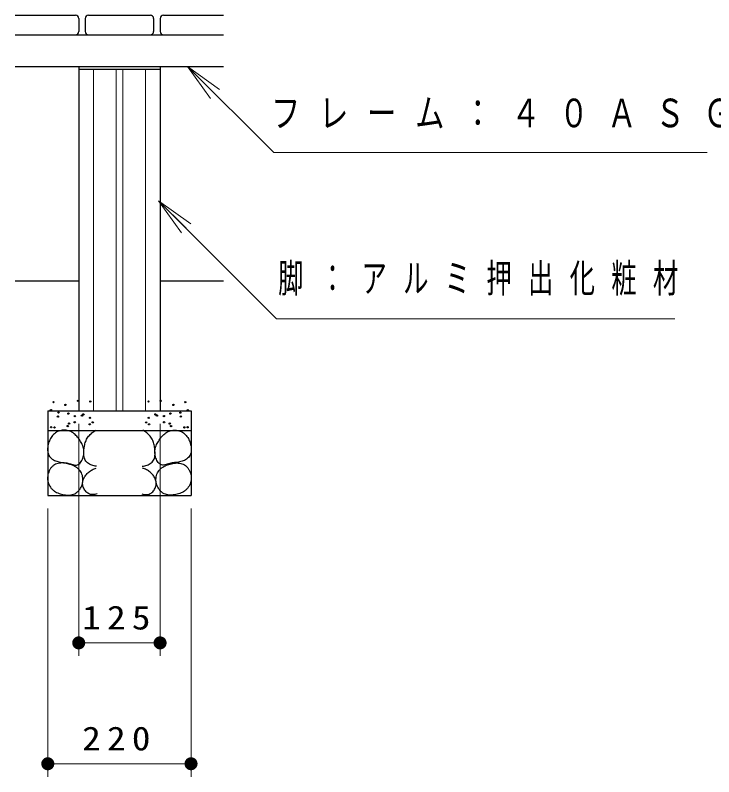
# Model space of a CAD drawing. Units: millimetres on the paper, scale 1:20. Extents: x -365 to 0, y -26 to 257.
# Drawn here: x -175.8 to -122.2, y 48.9 to 107.4 of the extents above; entities that cross this region are included whole.
import ezdxf

# ---------------------------------------------------------------- set-up
doc = ezdxf.new("R2010")
doc.units = ezdxf.units.MM
doc.layers.add('LY_1', color=7, linetype='Continuous', lineweight=25)
doc.styles.add('ＭＳ ゴシック', font='')
doc.styles.get('ＭＳ ゴシック').set_extended_font_data('MS Gothic')

# ---------------------------------------------------------------- blocks, each defined once
blk = doc.blocks.new('filled_dot')
at = {"color": 0, "linetype": 'Continuous', "lineweight": -2, "const_width": 1.25}
blk.add_lwpolyline([(-0.625, 0, 1), (0.625, 0, 1)], format="xyb", close=True, dxfattribs=at)

msp = doc.modelspace()

# ---------------------------------------------------------------- linework, layer by layer
at = {"layer": 'LY_1'}
for p, q in [((-175.811, 107.382), (-171.186, 107.382)), ((-170.936, 107.132), (-170.936, 106.132)), ((-170.436, 107.132), (-170.436, 106.132)), ((-170.186, 107.382), (-165.436, 107.382)), ((-165.186, 107.132), (-165.186, 106.132)), ((-164.686, 107.132), (-164.686, 106.132)), ((-164.436, 107.382), (-159.811, 107.382)), ((-175.811, 105.882), (-159.811, 105.882)), ((-175.811, 103.452), (-159.811, 103.452)), ((-170.936, 103.452), (-170.936, 76.977)), ((-170.936, 103.227), (-164.686, 103.227)), ((-164.686, 103.452), (-164.686, 76.977)), ((-175.811, 86.977), (-170.936, 86.977)), ((-164.686, 86.977), (-159.811, 86.977)), ((-173.311, 76.977), (-162.311, 76.977)), ((-173.311, 76.977), (-173.311, 70.477)), ((-162.311, 76.977), (-162.311, 70.477)), ((-173.311, 75.477), (-162.311, 75.477)), ((-173.311, 75.477), (-162.311, 75.477)), ((-173.311, 70.477), (-162.311, 70.477))]:
    msp.add_line(p, q, dxfattribs=at)
at = {"layer": 'LY_1', "lineweight": 13}
for p, q in [((-169.811, 103.227), (-169.811, 76.977)), ((-168.061, 103.227), (-168.061, 76.977)), ((-167.561, 103.227), (-167.561, 76.977)), ((-165.811, 103.227), (-165.811, 76.977)), ((-160.825, 100.977), (-162.593, 103.452)), ((-162.593, 103.452), (-160.118, 101.684)), ((-162.593, 103.452), (-160.471, 101.33)), ((-163.044, 90.652), (-164.811, 93.126)), ((-164.811, 93.126), (-162.336, 91.359)), ((-164.811, 93.126), (-162.69, 91.005)), ((-170.936, 75.977), (-170.936, 58.144)), ((-164.686, 75.977), (-164.686, 58.144)), ((-173.311, 69.477), (-173.311, 48.854)), ((-162.311, 69.477), (-162.311, 48.854)), ((-164.686, 59.144), (-170.936, 59.144)), ((-162.311, 49.854), (-173.311, 49.854))]:
    msp.add_line(p, q, dxfattribs=at)
for points in [[(-162.593, 103.452), (-155.962, 96.821), (-122.667, 96.821)], [(-164.811, 93.126), (-155.74, 84.055), (-125.167, 84.055)]]:
    msp.add_lwpolyline(points, dxfattribs=at)
at = {"layer": 'LY_1'}
for centre in [(-172.87, 77.647), (-171.961, 77.432), (-170.986, 77.746), (-170.045, 77.697), (-165.578, 77.697), (-164.636, 77.746), (-163.661, 77.432), (-162.753, 77.647), (-173.068, 77.036), (-172.49, 76.838), (-171.725, 76.766), (-170.573, 76.705), (-165.049, 76.705), (-163.898, 76.766), (-163.133, 76.838), (-162.555, 77.036), (-172.532, 76.533), (-171.24, 76.098), (-171.234, 76.573), (-170.691, 76.609), (-170.062, 76.439), (-169.863, 76.094), (-165.759, 76.094), (-165.56, 76.439), (-164.932, 76.609), (-164.388, 76.573), (-164.382, 76.098), (-163.091, 76.533), (-173.051, 75.714), (-172.798, 75.706), (-171.777, 75.811), (-171.68, 75.995), (-170.089, 75.941), (-165.534, 75.941), (-163.942, 75.995), (-163.845, 75.811), (-162.825, 75.706), (-162.571, 75.714)]:
    msp.add_circle(centre, 0.05, dxfattribs=at)
for centre, start, end in [((-171.186, 107.132), 0, 89.99998), ((-170.186, 107.132), 89.99998, 179.99996), ((-165.436, 107.132), 0, 89.99998), ((-164.436, 107.132), 89.99998, 179.99996), ((-171.186, 106.132), 270.00002, 0), ((-170.186, 106.132), 179.99998, 270.00003), ((-165.436, 106.132), 270.00002, 0), ((-164.436, 106.132), 179.99998, 270.00003)]:
    msp.add_arc(centre, 0.25, start, end, dxfattribs=at)
for points, knots in [([(-172.149, 73.007), (-172.213, 73.014), (-172.277, 73.021), (-172.34, 73.032), (-172.404, 73.043), (-172.467, 73.057), (-172.529, 73.074), (-172.59, 73.091), (-172.652, 73.111), (-172.711, 73.135), (-172.771, 73.159), (-172.83, 73.186), (-172.885, 73.219), (-172.941, 73.251), (-172.995, 73.287), (-173.044, 73.328), (-173.092, 73.37), (-173.138, 73.417), (-173.175, 73.469), (-173.212, 73.521), (-173.243, 73.579), (-173.266, 73.639), (-173.29, 73.698), (-173.306, 73.762), (-173.317, 73.825), (-173.328, 73.888), (-173.332, 73.953), (-173.332, 74.017), (-173.333, 74.081), (-173.328, 74.145), (-173.32, 74.209), (-173.312, 74.273), (-173.299, 74.336), (-173.284, 74.399), (-173.268, 74.461), (-173.249, 74.523), (-173.227, 74.583), (-173.205, 74.643), (-173.179, 74.703), (-173.15, 74.76), (-173.122, 74.817), (-173.089, 74.873), (-173.054, 74.927), (-173.019, 74.981), (-172.98, 75.033), (-172.938, 75.081), (-172.896, 75.13), (-172.851, 75.176), (-172.802, 75.218), (-172.754, 75.26), (-172.702, 75.299), (-172.647, 75.333), (-172.593, 75.366), (-172.535, 75.396), (-172.476, 75.42), (-172.416, 75.443), (-172.353, 75.462), (-172.291, 75.474), (-172.228, 75.487), (-172.163, 75.494), (-172.099, 75.496), (-172.035, 75.498), (-171.97, 75.495), (-171.907, 75.487), (-171.843, 75.479), (-171.779, 75.465), (-171.718, 75.447), (-171.657, 75.429), (-171.596, 75.405), (-171.538, 75.377), (-171.481, 75.349), (-171.425, 75.315), (-171.372, 75.279), (-171.32, 75.243), (-171.269, 75.202), (-171.221, 75.159), (-171.174, 75.116), (-171.128, 75.07), (-171.085, 75.023), (-171.042, 74.975), (-171.001, 74.925), (-170.963, 74.874), (-170.924, 74.822), (-170.887, 74.769), (-170.852, 74.715), (-170.817, 74.661), (-170.784, 74.606), (-170.753, 74.55), (-170.722, 74.494), (-170.691, 74.437), (-170.665, 74.378), (-170.639, 74.32), (-170.615, 74.259), (-170.596, 74.198), (-170.577, 74.137), (-170.561, 74.074), (-170.551, 74.011), (-170.541, 73.947), (-170.536, 73.883), (-170.536, 73.819), (-170.535, 73.754), (-170.541, 73.69), (-170.549, 73.626), (-170.558, 73.563), (-170.572, 73.499), (-170.589, 73.437), (-170.606, 73.376), (-170.626, 73.314), (-170.651, 73.255), (-170.676, 73.196), (-170.705, 73.137), (-170.739, 73.083), (-170.774, 73.03), (-170.812, 72.975), (-170.859, 72.933), (-170.905, 72.89), (-170.96, 72.848), (-171.018, 72.827), (-171.077, 72.806), (-171.146, 72.803), (-171.208, 72.807), (-171.271, 72.811), (-171.334, 72.835), (-171.396, 72.852), (-171.457, 72.87), (-171.517, 72.895), (-171.579, 72.913), (-171.641, 72.931), (-171.703, 72.947), (-171.766, 72.959), (-171.829, 72.971), (-171.893, 72.978), (-171.957, 72.986), (-172.021, 72.994), (-172.085, 73.001), (-172.149, 73.007)], [0, 0, 0, 0, 1, 1, 1, 2, 2, 2, 3, 3, 3, 4, 4, 4, 5, 5, 5, 6, 6, 6, 7, 7, 7, 8, 8, 8, 9, 9, 9, 10, 10, 10, 11, 11, 11, 12, 12, 12, 13, 13, 13, 14, 14, 14, 15, 15, 15, 16, 16, 16, 17, 17, 17, 18, 18, 18, 19, 19, 19, 20, 20, 20, 21, 21, 21, 22, 22, 22, 23, 23, 23, 24, 24, 24, 25, 25, 25, 26, 26, 26, 27, 27, 27, 28, 28, 28, 29, 29, 29, 30, 30, 30, 31, 31, 31, 32, 32, 32, 33, 33, 33, 34, 34, 34, 35, 35, 35, 36, 36, 36, 37, 37, 37, 38, 38, 38, 39, 39, 39, 40, 40, 40, 41, 41, 41, 42, 42, 42, 43, 43, 43, 44, 44, 44, 45, 45, 45, 45]), ([(-169.572, 72.725), (-169.633, 72.733), (-169.694, 72.741), (-169.754, 72.754), (-169.814, 72.767), (-169.873, 72.782), (-169.931, 72.802), (-169.989, 72.822), (-170.047, 72.845), (-170.101, 72.873), (-170.155, 72.901), (-170.209, 72.933), (-170.256, 72.972), (-170.303, 73.01), (-170.347, 73.055), (-170.383, 73.104), (-170.419, 73.153), (-170.448, 73.209), (-170.471, 73.266), (-170.494, 73.322), (-170.51, 73.382), (-170.522, 73.442), (-170.535, 73.502), (-170.541, 73.563), (-170.546, 73.624), (-170.55, 73.686), (-170.55, 73.747), (-170.549, 73.808), (-170.547, 73.87), (-170.542, 73.931), (-170.536, 73.992), (-170.53, 74.053), (-170.522, 74.114), (-170.512, 74.175), (-170.502, 74.235), (-170.491, 74.296), (-170.477, 74.355), (-170.463, 74.415), (-170.448, 74.475), (-170.429, 74.533), (-170.411, 74.591), (-170.39, 74.649), (-170.365, 74.706), (-170.341, 74.762), (-170.313, 74.817), (-170.282, 74.87), (-170.251, 74.923), (-170.217, 74.974), (-170.179, 75.022), (-170.142, 75.071), (-170.101, 75.117), (-170.057, 75.16), (-170.014, 75.203), (-169.968, 75.244), (-169.92, 75.283), (-169.872, 75.321), (-169.822, 75.357), (-169.771, 75.391), (-169.72, 75.424), (-169.666, 75.454), (-169.612, 75.483)], [0, 0, 0, 0, 1, 1, 1, 2, 2, 2, 3, 3, 3, 4, 4, 4, 5, 5, 5, 6, 6, 6, 7, 7, 7, 8, 8, 8, 9, 9, 9, 10, 10, 10, 11, 11, 11, 12, 12, 12, 13, 13, 13, 14, 14, 14, 15, 15, 15, 16, 16, 16, 17, 17, 17, 18, 18, 18, 19, 19, 19, 20, 20, 20, 20]), ([(-166.051, 72.725), (-165.99, 72.733), (-165.929, 72.741), (-165.869, 72.754), (-165.809, 72.767), (-165.749, 72.782), (-165.691, 72.802), (-165.633, 72.822), (-165.576, 72.845), (-165.521, 72.873), (-165.467, 72.901), (-165.413, 72.933), (-165.366, 72.972), (-165.319, 73.01), (-165.275, 73.055), (-165.239, 73.104), (-165.204, 73.153), (-165.175, 73.209), (-165.152, 73.266), (-165.129, 73.322), (-165.113, 73.382), (-165.1, 73.442), (-165.088, 73.502), (-165.081, 73.563), (-165.077, 73.624), (-165.072, 73.686), (-165.072, 73.747), (-165.074, 73.808), (-165.075, 73.87), (-165.08, 73.931), (-165.086, 73.992), (-165.092, 74.053), (-165.101, 74.114), (-165.11, 74.175), (-165.12, 74.235), (-165.132, 74.296), (-165.145, 74.355), (-165.159, 74.415), (-165.175, 74.475), (-165.193, 74.533), (-165.212, 74.591), (-165.233, 74.649), (-165.257, 74.706), (-165.282, 74.762), (-165.309, 74.817), (-165.34, 74.87), (-165.371, 74.923), (-165.406, 74.974), (-165.443, 75.022), (-165.481, 75.071), (-165.522, 75.117), (-165.565, 75.16), (-165.608, 75.203), (-165.655, 75.244), (-165.702, 75.283), (-165.75, 75.321), (-165.8, 75.357), (-165.851, 75.391), (-165.903, 75.424), (-165.957, 75.454), (-166.01, 75.483)], [0, 0, 0, 0, 1, 1, 1, 2, 2, 2, 3, 3, 3, 4, 4, 4, 5, 5, 5, 6, 6, 6, 7, 7, 7, 8, 8, 8, 9, 9, 9, 10, 10, 10, 11, 11, 11, 12, 12, 12, 13, 13, 13, 14, 14, 14, 15, 15, 15, 16, 16, 16, 17, 17, 17, 18, 18, 18, 19, 19, 19, 20, 20, 20, 20]), ([(-163.474, 73.007), (-163.41, 73.014), (-163.345, 73.021), (-163.282, 73.032), (-163.219, 73.043), (-163.156, 73.057), (-163.094, 73.074), (-163.032, 73.091), (-162.971, 73.111), (-162.911, 73.135), (-162.852, 73.159), (-162.793, 73.186), (-162.737, 73.219), (-162.682, 73.251), (-162.627, 73.287), (-162.579, 73.328), (-162.531, 73.37), (-162.485, 73.417), (-162.448, 73.469), (-162.41, 73.521), (-162.38, 73.579), (-162.356, 73.639), (-162.333, 73.698), (-162.317, 73.762), (-162.306, 73.825), (-162.295, 73.888), (-162.291, 73.953), (-162.29, 74.017), (-162.29, 74.081), (-162.295, 74.145), (-162.303, 74.209), (-162.311, 74.273), (-162.323, 74.336), (-162.339, 74.399), (-162.354, 74.461), (-162.373, 74.523), (-162.396, 74.583), (-162.418, 74.643), (-162.443, 74.703), (-162.472, 74.76), (-162.501, 74.817), (-162.533, 74.873), (-162.568, 74.927), (-162.604, 74.981), (-162.643, 75.033), (-162.684, 75.081), (-162.726, 75.13), (-162.772, 75.176), (-162.82, 75.218), (-162.869, 75.26), (-162.921, 75.299), (-162.975, 75.333), (-163.03, 75.366), (-163.088, 75.396), (-163.147, 75.42), (-163.206, 75.443), (-163.269, 75.462), (-163.332, 75.474), (-163.395, 75.487), (-163.459, 75.494), (-163.523, 75.496), (-163.587, 75.498), (-163.652, 75.495), (-163.716, 75.487), (-163.779, 75.479), (-163.843, 75.465), (-163.905, 75.447), (-163.966, 75.429), (-164.026, 75.405), (-164.084, 75.377), (-164.142, 75.349), (-164.197, 75.315), (-164.25, 75.279), (-164.303, 75.243), (-164.353, 75.202), (-164.401, 75.159), (-164.449, 75.116), (-164.494, 75.07), (-164.537, 75.023), (-164.58, 74.975), (-164.621, 74.925), (-164.66, 74.874), (-164.699, 74.822), (-164.735, 74.769), (-164.77, 74.715), (-164.805, 74.661), (-164.839, 74.606), (-164.87, 74.55), (-164.901, 74.494), (-164.931, 74.437), (-164.957, 74.378), (-164.983, 74.32), (-165.008, 74.259), (-165.027, 74.198), (-165.046, 74.137), (-165.061, 74.074), (-165.071, 74.011), (-165.081, 73.947), (-165.087, 73.883), (-165.087, 73.819), (-165.087, 73.754), (-165.082, 73.69), (-165.073, 73.626), (-165.064, 73.563), (-165.051, 73.499), (-165.034, 73.437), (-165.017, 73.376), (-164.996, 73.314), (-164.971, 73.255), (-164.946, 73.196), (-164.918, 73.137), (-164.883, 73.083), (-164.849, 73.03), (-164.81, 72.975), (-164.764, 72.933), (-164.717, 72.89), (-164.662, 72.848), (-164.604, 72.827), (-164.546, 72.806), (-164.477, 72.803), (-164.414, 72.807), (-164.351, 72.811), (-164.289, 72.835), (-164.227, 72.852), (-164.165, 72.87), (-164.105, 72.895), (-164.044, 72.913), (-163.982, 72.931), (-163.919, 72.947), (-163.856, 72.959), (-163.793, 72.971), (-163.729, 72.978), (-163.665, 72.986), (-163.602, 72.994), (-163.538, 73.001), (-163.474, 73.007)], [0, 0, 0, 0, 1, 1, 1, 2, 2, 2, 3, 3, 3, 4, 4, 4, 5, 5, 5, 6, 6, 6, 7, 7, 7, 8, 8, 8, 9, 9, 9, 10, 10, 10, 11, 11, 11, 12, 12, 12, 13, 13, 13, 14, 14, 14, 15, 15, 15, 16, 16, 16, 17, 17, 17, 18, 18, 18, 19, 19, 19, 20, 20, 20, 21, 21, 21, 22, 22, 22, 23, 23, 23, 24, 24, 24, 25, 25, 25, 26, 26, 26, 27, 27, 27, 28, 28, 28, 29, 29, 29, 30, 30, 30, 31, 31, 31, 32, 32, 32, 33, 33, 33, 34, 34, 34, 35, 35, 35, 36, 36, 36, 37, 37, 37, 38, 38, 38, 39, 39, 39, 40, 40, 40, 41, 41, 41, 42, 42, 42, 43, 43, 43, 44, 44, 44, 45, 45, 45, 45]), ([(-172.048, 70.531), (-172.116, 70.542), (-172.184, 70.553), (-172.25, 70.569), (-172.316, 70.586), (-172.382, 70.605), (-172.446, 70.629), (-172.51, 70.652), (-172.574, 70.679), (-172.635, 70.71), (-172.696, 70.741), (-172.755, 70.776), (-172.811, 70.815), (-172.867, 70.854), (-172.921, 70.898), (-172.97, 70.945), (-173.018, 70.993), (-173.064, 71.045), (-173.103, 71.101), (-173.143, 71.156), (-173.178, 71.216), (-173.207, 71.278), (-173.237, 71.339), (-173.261, 71.404), (-173.28, 71.469), (-173.299, 71.535), (-173.313, 71.603), (-173.321, 71.67), (-173.329, 71.738), (-173.332, 71.807), (-173.329, 71.875), (-173.326, 71.943), (-173.317, 72.012), (-173.302, 72.079), (-173.288, 72.145), (-173.268, 72.212), (-173.243, 72.275), (-173.218, 72.339), (-173.188, 72.401), (-173.154, 72.46), (-173.119, 72.518), (-173.079, 72.575), (-173.035, 72.627), (-172.991, 72.678), (-172.941, 72.728), (-172.888, 72.769), (-172.834, 72.811), (-172.775, 72.848), (-172.713, 72.877), (-172.652, 72.905), (-172.585, 72.926), (-172.519, 72.942), (-172.452, 72.957), (-172.383, 72.964), (-172.315, 72.968), (-172.247, 72.972), (-172.178, 72.969), (-172.11, 72.964), (-172.042, 72.959), (-171.974, 72.949), (-171.907, 72.937), (-171.839, 72.924), (-171.772, 72.909), (-171.706, 72.891), (-171.64, 72.873), (-171.575, 72.853), (-171.511, 72.83), (-171.446, 72.806), (-171.383, 72.781), (-171.321, 72.751), (-171.26, 72.721), (-171.199, 72.688), (-171.142, 72.651), (-171.085, 72.614), (-171.029, 72.573), (-170.978, 72.528), (-170.927, 72.482), (-170.879, 72.432), (-170.837, 72.378), (-170.796, 72.324), (-170.759, 72.265), (-170.729, 72.204), (-170.699, 72.143), (-170.676, 72.078), (-170.658, 72.012), (-170.641, 71.946), (-170.629, 71.878), (-170.622, 71.81), (-170.616, 71.742), (-170.615, 71.673), (-170.619, 71.605), (-170.624, 71.537), (-170.633, 71.468), (-170.648, 71.402), (-170.663, 71.335), (-170.683, 71.269), (-170.709, 71.206), (-170.734, 71.142), (-170.765, 71.08), (-170.801, 71.023), (-170.837, 70.965), (-170.879, 70.909), (-170.924, 70.858), (-170.97, 70.808), (-171.02, 70.76), (-171.074, 70.718), (-171.128, 70.677), (-171.186, 70.639), (-171.247, 70.608), (-171.308, 70.578), (-171.373, 70.553), (-171.438, 70.535), (-171.504, 70.516), (-171.572, 70.506), (-171.64, 70.5), (-171.708, 70.494), (-171.777, 70.495), (-171.845, 70.5), (-171.913, 70.505), (-171.981, 70.518), (-172.048, 70.531)], [0, 0, 0, 0, 1, 1, 1, 2, 2, 2, 3, 3, 3, 4, 4, 4, 5, 5, 5, 6, 6, 6, 7, 7, 7, 8, 8, 8, 9, 9, 9, 10, 10, 10, 11, 11, 11, 12, 12, 12, 13, 13, 13, 14, 14, 14, 15, 15, 15, 16, 16, 16, 17, 17, 17, 18, 18, 18, 19, 19, 19, 20, 20, 20, 21, 21, 21, 22, 22, 22, 23, 23, 23, 24, 24, 24, 25, 25, 25, 26, 26, 26, 27, 27, 27, 28, 28, 28, 29, 29, 29, 30, 30, 30, 31, 31, 31, 32, 32, 32, 33, 33, 33, 34, 34, 34, 35, 35, 35, 36, 36, 36, 37, 37, 37, 38, 38, 38, 39, 39, 39, 40, 40, 40, 40]), ([(-169.532, 70.591), (-169.585, 70.577), (-169.638, 70.562), (-169.692, 70.554), (-169.746, 70.545), (-169.801, 70.539), (-169.856, 70.539), (-169.91, 70.539), (-169.966, 70.544), (-170.019, 70.556), (-170.072, 70.568), (-170.125, 70.588), (-170.173, 70.613), (-170.222, 70.637), (-170.268, 70.67), (-170.309, 70.705), (-170.351, 70.74), (-170.389, 70.781), (-170.424, 70.823), (-170.458, 70.865), (-170.489, 70.912), (-170.516, 70.959), (-170.543, 71.007), (-170.566, 71.057), (-170.585, 71.109), (-170.603, 71.16), (-170.618, 71.214), (-170.628, 71.268), (-170.637, 71.321), (-170.641, 71.377), (-170.639, 71.432), (-170.637, 71.486), (-170.629, 71.541), (-170.617, 71.595), (-170.604, 71.648), (-170.586, 71.7), (-170.564, 71.75), (-170.543, 71.801), (-170.517, 71.85), (-170.488, 71.896), (-170.46, 71.943), (-170.428, 71.988), (-170.394, 72.031), (-170.36, 72.074), (-170.323, 72.116), (-170.285, 72.155), (-170.247, 72.194), (-170.207, 72.232), (-170.165, 72.267), (-170.123, 72.303), (-170.079, 72.336), (-170.034, 72.367), (-169.989, 72.398), (-169.942, 72.427), (-169.894, 72.454), (-169.846, 72.481), (-169.797, 72.505), (-169.746, 72.527), (-169.696, 72.548), (-169.644, 72.566), (-169.592, 72.584)], [0, 0, 0, 0, 1, 1, 1, 2, 2, 2, 3, 3, 3, 4, 4, 4, 5, 5, 5, 6, 6, 6, 7, 7, 7, 8, 8, 8, 9, 9, 9, 10, 10, 10, 11, 11, 11, 12, 12, 12, 13, 13, 13, 14, 14, 14, 15, 15, 15, 16, 16, 16, 17, 17, 17, 18, 18, 18, 19, 19, 19, 20, 20, 20, 20]), ([(-166.091, 70.591), (-166.038, 70.577), (-165.985, 70.562), (-165.931, 70.554), (-165.877, 70.545), (-165.821, 70.539), (-165.767, 70.539), (-165.712, 70.539), (-165.656, 70.544), (-165.603, 70.556), (-165.55, 70.568), (-165.497, 70.588), (-165.449, 70.613), (-165.401, 70.637), (-165.355, 70.67), (-165.313, 70.705), (-165.271, 70.74), (-165.233, 70.781), (-165.199, 70.823), (-165.164, 70.865), (-165.133, 70.912), (-165.106, 70.959), (-165.08, 71.007), (-165.056, 71.057), (-165.038, 71.109), (-165.019, 71.16), (-165.004, 71.214), (-164.995, 71.268), (-164.986, 71.321), (-164.982, 71.377), (-164.983, 71.432), (-164.985, 71.486), (-164.993, 71.541), (-165.006, 71.595), (-165.018, 71.648), (-165.037, 71.7), (-165.058, 71.75), (-165.08, 71.801), (-165.106, 71.85), (-165.134, 71.896), (-165.163, 71.943), (-165.195, 71.988), (-165.229, 72.031), (-165.263, 72.074), (-165.299, 72.116), (-165.337, 72.155), (-165.376, 72.194), (-165.416, 72.232), (-165.458, 72.267), (-165.5, 72.303), (-165.543, 72.336), (-165.589, 72.367), (-165.634, 72.398), (-165.681, 72.427), (-165.728, 72.454), (-165.776, 72.481), (-165.826, 72.505), (-165.876, 72.527), (-165.927, 72.548), (-165.978, 72.566), (-166.03, 72.584)], [0, 0, 0, 0, 1, 1, 1, 2, 2, 2, 3, 3, 3, 4, 4, 4, 5, 5, 5, 6, 6, 6, 7, 7, 7, 8, 8, 8, 9, 9, 9, 10, 10, 10, 11, 11, 11, 12, 12, 12, 13, 13, 13, 14, 14, 14, 15, 15, 15, 16, 16, 16, 17, 17, 17, 18, 18, 18, 19, 19, 19, 20, 20, 20, 20]), ([(-163.574, 70.531), (-163.507, 70.542), (-163.439, 70.553), (-163.373, 70.569), (-163.306, 70.586), (-163.24, 70.605), (-163.176, 70.629), (-163.112, 70.652), (-163.049, 70.679), (-162.988, 70.71), (-162.927, 70.741), (-162.867, 70.776), (-162.811, 70.815), (-162.756, 70.854), (-162.702, 70.898), (-162.653, 70.945), (-162.604, 70.993), (-162.559, 71.045), (-162.519, 71.101), (-162.48, 71.156), (-162.445, 71.216), (-162.415, 71.278), (-162.386, 71.339), (-162.361, 71.404), (-162.342, 71.469), (-162.323, 71.535), (-162.31, 71.603), (-162.302, 71.67), (-162.293, 71.738), (-162.291, 71.807), (-162.294, 71.875), (-162.297, 71.943), (-162.306, 72.012), (-162.32, 72.079), (-162.334, 72.145), (-162.354, 72.212), (-162.379, 72.275), (-162.404, 72.339), (-162.434, 72.401), (-162.469, 72.46), (-162.504, 72.518), (-162.543, 72.575), (-162.588, 72.627), (-162.632, 72.678), (-162.681, 72.728), (-162.735, 72.769), (-162.789, 72.811), (-162.848, 72.848), (-162.909, 72.877), (-162.971, 72.905), (-163.038, 72.926), (-163.104, 72.942), (-163.17, 72.957), (-163.239, 72.964), (-163.307, 72.968), (-163.375, 72.972), (-163.444, 72.969), (-163.512, 72.964), (-163.581, 72.959), (-163.649, 72.949), (-163.716, 72.937), (-163.783, 72.924), (-163.85, 72.909), (-163.916, 72.891), (-163.982, 72.873), (-164.048, 72.853), (-164.112, 72.83), (-164.176, 72.806), (-164.24, 72.781), (-164.301, 72.751), (-164.363, 72.721), (-164.424, 72.688), (-164.481, 72.651), (-164.538, 72.614), (-164.594, 72.573), (-164.645, 72.528), (-164.695, 72.482), (-164.744, 72.432), (-164.785, 72.378), (-164.827, 72.324), (-164.863, 72.265), (-164.893, 72.204), (-164.923, 72.143), (-164.946, 72.078), (-164.964, 72.012), (-164.982, 71.946), (-164.994, 71.878), (-165, 71.81), (-165.007, 71.742), (-165.007, 71.673), (-165.003, 71.605), (-164.999, 71.537), (-164.989, 71.468), (-164.974, 71.402), (-164.959, 71.335), (-164.939, 71.269), (-164.914, 71.206), (-164.888, 71.142), (-164.857, 71.08), (-164.821, 71.023), (-164.785, 70.965), (-164.744, 70.909), (-164.698, 70.858), (-164.653, 70.808), (-164.602, 70.76), (-164.549, 70.718), (-164.495, 70.677), (-164.436, 70.639), (-164.376, 70.608), (-164.315, 70.578), (-164.25, 70.553), (-164.184, 70.535), (-164.119, 70.516), (-164.05, 70.506), (-163.982, 70.5), (-163.914, 70.494), (-163.845, 70.495), (-163.777, 70.5), (-163.709, 70.505), (-163.642, 70.518), (-163.574, 70.531)], [0, 0, 0, 0, 1, 1, 1, 2, 2, 2, 3, 3, 3, 4, 4, 4, 5, 5, 5, 6, 6, 6, 7, 7, 7, 8, 8, 8, 9, 9, 9, 10, 10, 10, 11, 11, 11, 12, 12, 12, 13, 13, 13, 14, 14, 14, 15, 15, 15, 16, 16, 16, 17, 17, 17, 18, 18, 18, 19, 19, 19, 20, 20, 20, 21, 21, 21, 22, 22, 22, 23, 23, 23, 24, 24, 24, 25, 25, 25, 26, 26, 26, 27, 27, 27, 28, 28, 28, 29, 29, 29, 30, 30, 30, 31, 31, 31, 32, 32, 32, 33, 33, 33, 34, 34, 34, 35, 35, 35, 36, 36, 36, 37, 37, 37, 38, 38, 38, 39, 39, 39, 40, 40, 40, 40])]:
    msp.add_open_spline(points, degree=3, knots=knots, dxfattribs=at)

# ---------------------------------------------------------------- block references
at = {"layer": 'LY_1', "lineweight": 13, "xscale": 0.4, "yscale": 0.4}
for p in [(-170.936, 59.144), (-173.311, 49.854)]:
    msp.add_blockref('filled_dot', p, dxfattribs=at)
at = {"layer": 'LY_1', "lineweight": 13, "xscale": 0.4, "yscale": 0.4, "rotation": 180}
for p in [(-164.686, 59.144), (-162.311, 49.854)]:
    msp.add_blockref('filled_dot', p, dxfattribs=at)

# ---------------------------------------------------------------- texts
at = {"layer": 'LY_1', "style": 'ＭＳ ゴシック'}
for s, insert, char_height, attachment_point in [('\\T1.64;\\W0.75;フレーム：４０ＡＳＧＰ', (-156.169, 99.821), 2.199, 4), ('\\T1.64;\\W0.65;脚：アルミ押出化粧材', (-155.616, 87.055), 2.199, 4), ('\\T1.33;\\W1.15;125', (-167.811, 60.144), 1.833, 8), ('\\T1.33;\\W1.15;220', (-167.811, 50.854), 1.833, 8)]:
    msp.add_mtext(s, dxfattribs=dict(at, insert=insert, char_height=char_height, attachment_point=attachment_point))

doc.saveas('drawing.dxf')
